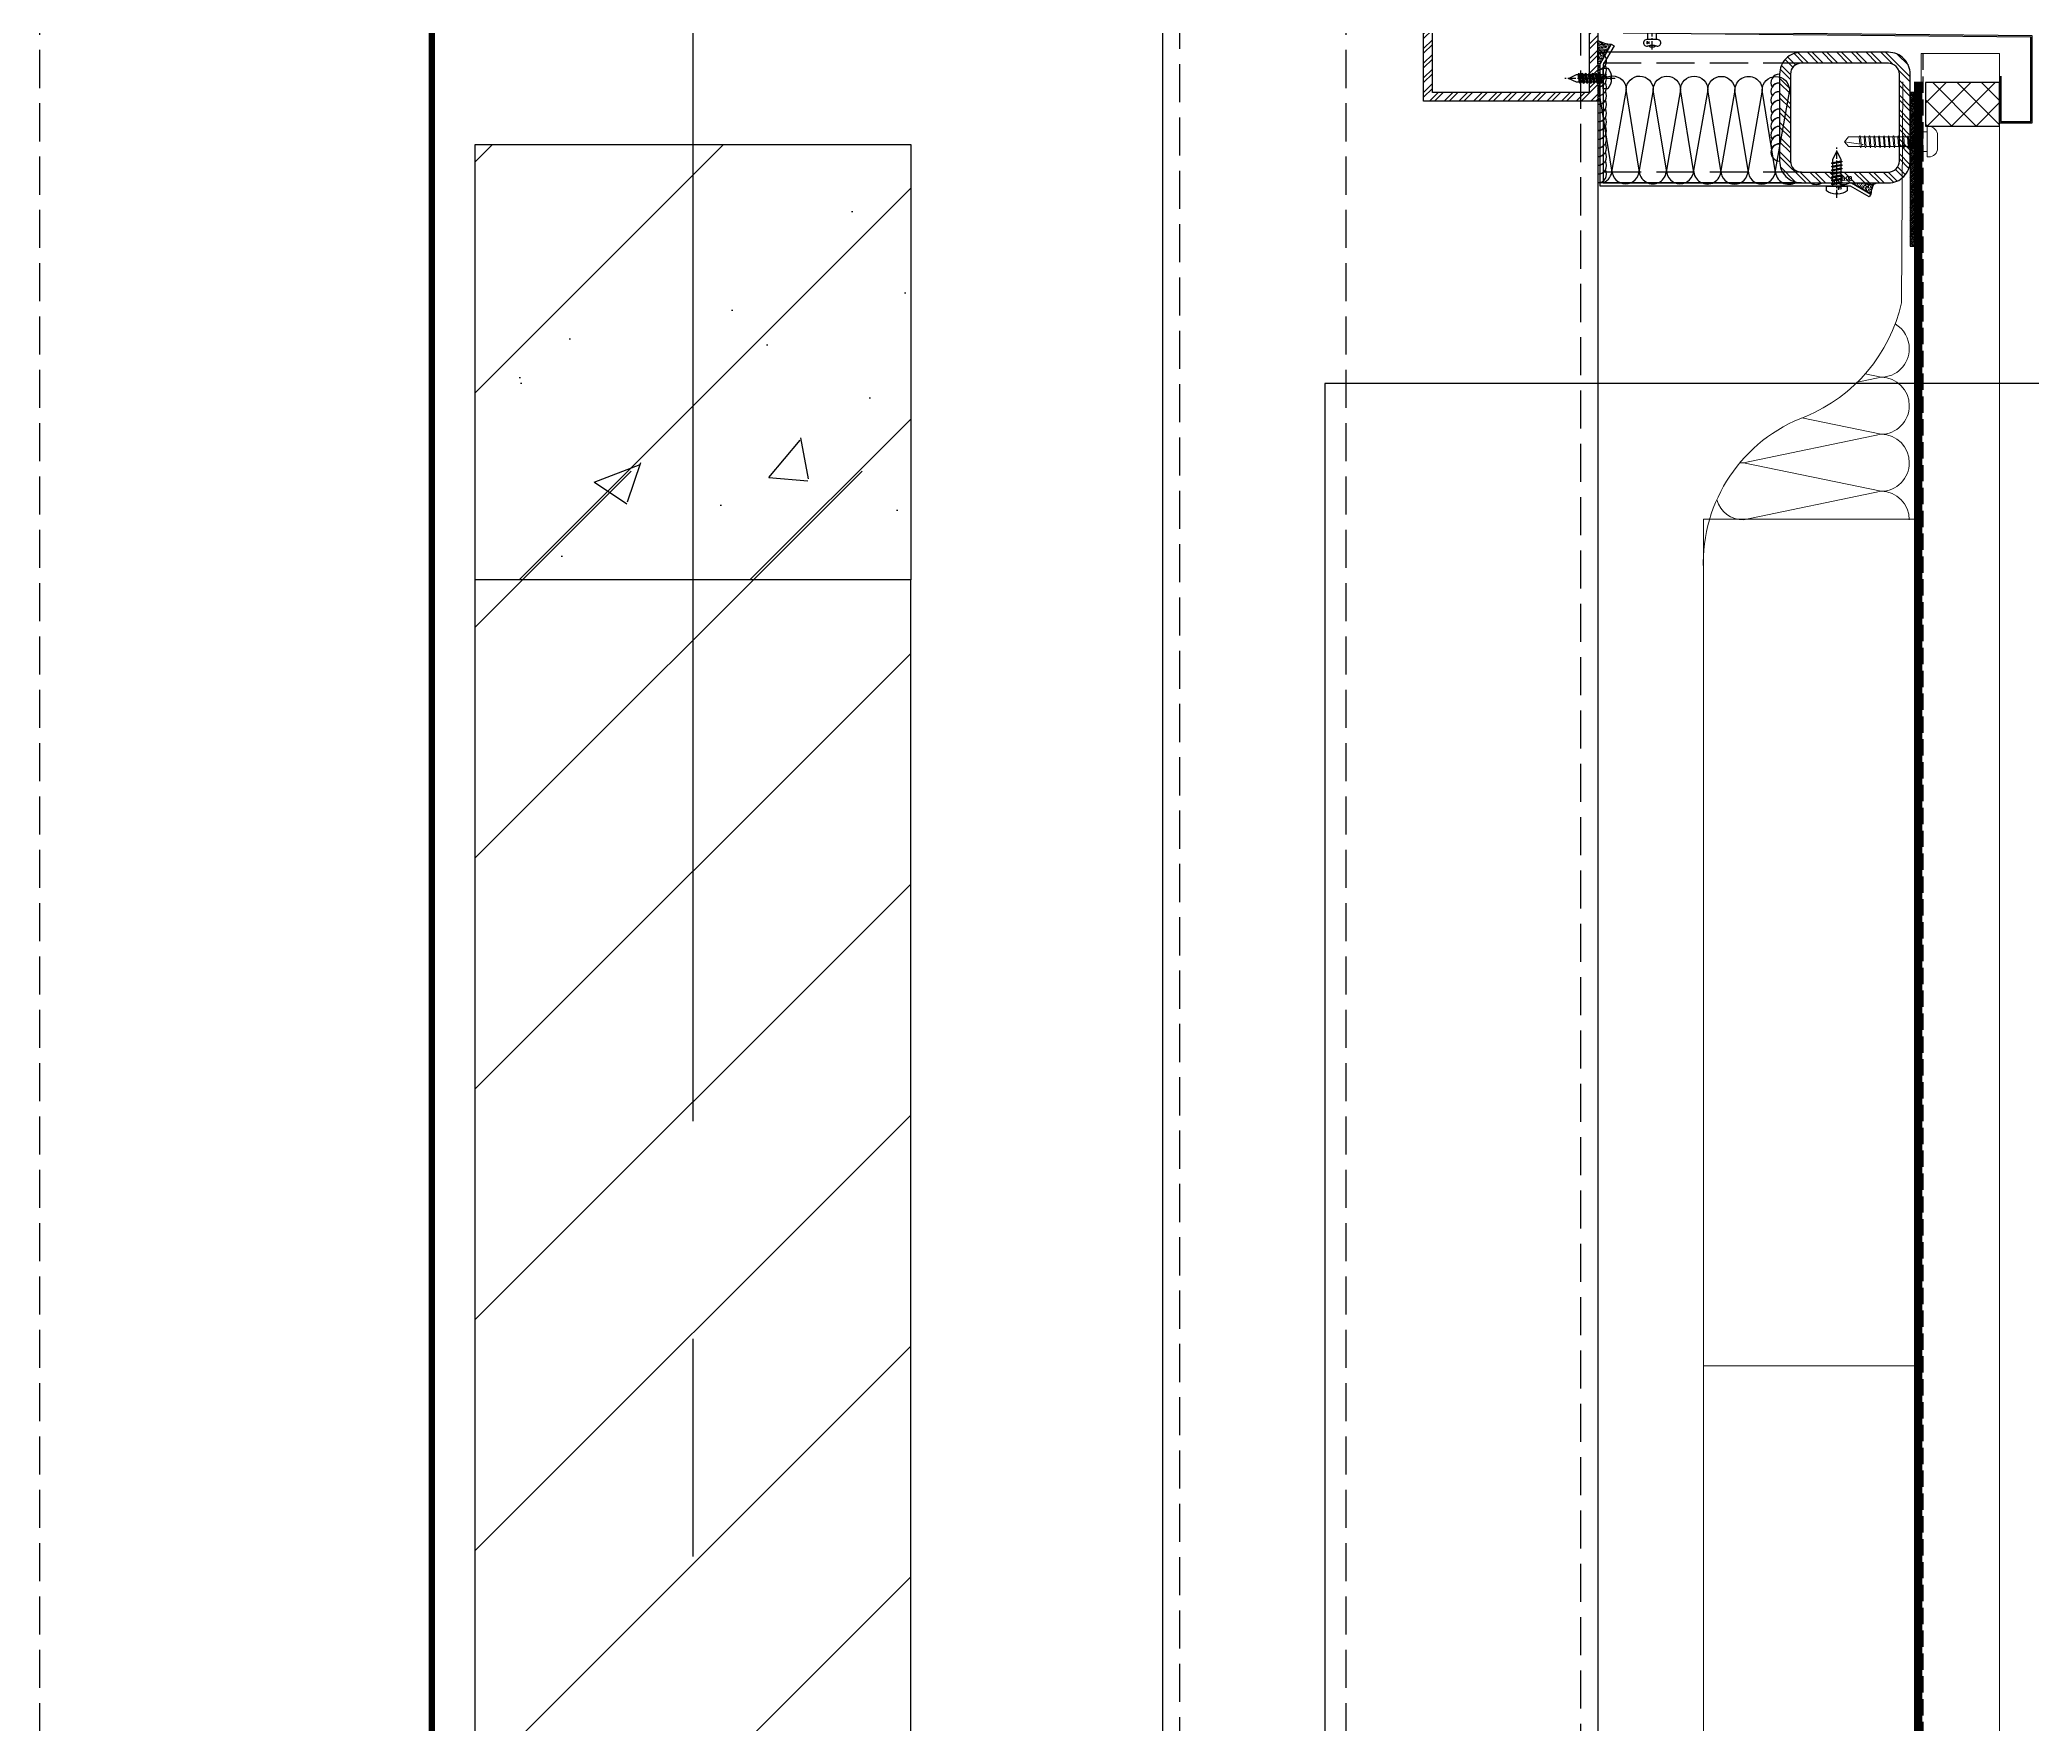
# Model space of a CAD drawing. Extents: x 220580 to 2027826, y -309201 to 71987.
# Drawn here: x 360976 to 361891, y -164855 to -164081 of the extents above; entities that cross this region are included whole.
import ezdxf
from ezdxf.enums import TextEntityAlignment as Align
from ezdxf.xclip import XClip

# ---------------------------------------------------------------- set-up
doc = ezdxf.new("R2010")
doc.units = 0
doc.linetypes.add('CENTER', pattern=[2, 1.25, -0.25, 0.25, -0.25])
doc.linetypes.add('ZN-DASH', pattern=[0.35, 0.25, -0.1])
for name, color, linetype in [('!ZN1-填充-8', 8, 'Continuous'), ('!ZN1-标注-173', 173, 'Continuous'), ('!ZN3-不锈钢板幕墙-7', 7, 'Continuous'), ('!ZN4-辅助材料-1', 1, 'Continuous'), ('!ZN4-配件-11', 11, 'Continuous'), ('!ZN5-钢材投影-40', 40, 'Continuous'), ('!ZN5-钢材断面-2', 2, 'Continuous'), ('!ZN5-铝材断面-6', 6, 'Continuous'), ('!ZN6-虚线-8', 8, 'ZN-DASH'), ('0_SEALING', 40, 'Continuous'), ('1 轴线 辅助线', 1, 'CENTER'), ('11紧固件', 11, 'Continuous'), ('20剖面图$0$AS-COLN', 6, 'Continuous'), ('20剖面图$0$AS-WALL', 40, 'Continuous'), ('20剖面图$0$PUB_HATCH', 8, 'Continuous'), ('2钢材断面', 2, 'Continuous'), ('4玻璃幕墙', 4, 'Continuous'), ('A_Hatch', 8, 'Continuous'), ('DIM', 173, 'Continuous'), ('Fill', 8, 'Continuous'), ('焊缝', 8, 'Continuous')]:
    doc.layers.add(name, color=color, linetype=linetype)
for name, color, linetype, lineweight in [('0_FLASHING', 6, 'Continuous', 25), ('0_SCREW RIVET', 4, 'Continuous', 15), ('彩钢板', 6, 'Continuous', 15), ('防火岩棉', 252, 'Continuous', 13)]:
    doc.layers.add(name, color=color, linetype=linetype, lineweight=lineweight)
doc.layers.add('0_INSULATION', color=252, linetype='Continuous', lineweight=9, transparency=0.2)
doc.layers.add('@ZN-型材编号（非打印层）', color=8, linetype='Continuous', plot=False)
doc.styles.add('DHTEXT-1', font='ROMANS.shx', dxfattribs={"width": 0.7, "bigfont": 'CHINESE.shx'})
doc.dimstyles.new('ZN200', dxfattribs={"dimscale": 200, "dimtxt": 2.5, "dimasz": 1.5, "dimexe": 1, "dimexo": 2, "dimgap": 0.9, "dimtad": 1, "dimdec": 0, "dimdsep": 46, "dimtxsty": 'DHTEXT-1', "dimblk": 'ARCHTICK', "dimcen": 2.5, "dimclrd": 173, "dimclre": 173, "dimclrt": 7, "dimazin": 2, "dimtfac": 1, "dimtdec": 0, "dimtix": 1, "dimtmove": 2, "dimatfit": 3, "dimfxl": 0, "dimtolj": 1, "dimtzin": 0, "dimarcsym": 0})

# ---------------------------------------------------------------- blocks, each defined once
blk = doc.blocks.new('_ArchTick')
at = {"color": 0, "linetype": 'ByBlock', "const_width": 0.4}
blk.add_lwpolyline([(-0.5, -0.5), (0.5, 0.5)], dxfattribs=at)
blk = doc.blocks.new('*D541')
at = {"layer": 'Defpoints', "color": 0, "ltscale": 2, "transparency": 16777216}
for p in [(361890.56, -162879.35), (362744.56, -162879.35), (361890.56, -164029.35)]:
    blk.add_point(p, dxfattribs=at)
at = {"layer": 'DIM', "color": 173, "linetype": 'ByBlock', "lineweight": -2, "ltscale": 2, "transparency": 16777216}
for p, q in [((362744.56, -162879.35), (362744.56, -162579.35)), ((362290.56, -162879.35), (362944.56, -162879.35)), ((362744.56, -164029.35), (362744.56, -162879.35)), ((362290.56, -164029.35), (362944.56, -164029.35)), ((362744.56, -164029.35), (362744.56, -164329.35))]:
    blk.add_line(p, q, dxfattribs=at)
at = {"layer": 'DIM', "color": 173, "lineweight": -2, "ltscale": 2, "transparency": 16777216, "xscale": 300, "yscale": 300, "zscale": 300}
for p, rotation in [((362744.56, -162879.35), 270), ((362744.56, -164029.35), 90)]:
    blk.add_blockref('_ArchTick', p, dxfattribs=dict(at, rotation=rotation))
at = {"layer": 'DIM', "color": 7, "ltscale": 2, "transparency": 16777216, "insert": (362314.56, -163454.35), "char_height": 500, "attachment_point": 5, "rotation": 90, "style": 'DHTEXT-1'}
blk.add_mtext('\\A1;1150', dxfattribs=at)
blk = doc.blocks.new('*D542')
at = {"layer": 'Defpoints', "color": 0, "ltscale": 2, "transparency": 16777216}
for p in [(361890.56, -164029.35), (362744.56, -164029.35), (361890.56, -165279.35)]:
    blk.add_point(p, dxfattribs=at)
at = {"layer": 'DIM', "color": 173, "linetype": 'ByBlock', "lineweight": -2, "ltscale": 2, "transparency": 16777216}
for p, q in [((362744.56, -164029.35), (362744.56, -163729.35)), ((362290.56, -164029.35), (362944.56, -164029.35)), ((362744.56, -165279.35), (362744.56, -164029.35)), ((362290.56, -165279.35), (362944.56, -165279.35)), ((362744.56, -165279.35), (362744.56, -165579.35))]:
    blk.add_line(p, q, dxfattribs=at)
at = {"layer": 'DIM', "color": 173, "lineweight": -2, "ltscale": 2, "transparency": 16777216, "xscale": 300, "yscale": 300, "zscale": 300}
for p, rotation in [((362744.56, -164029.35), 270), ((362744.56, -165279.35), 90)]:
    blk.add_blockref('_ArchTick', p, dxfattribs=dict(at, rotation=rotation))
at = {"layer": 'DIM', "color": 7, "ltscale": 2, "transparency": 16777216, "insert": (362314.56, -164654.35), "char_height": 500, "attachment_point": 5, "rotation": 90, "style": 'DHTEXT-1'}
blk.add_mtext('\\A1;1250', dxfattribs=at)
blk = doc.blocks.new('20250822090122')
at = {"layer": 'A_Hatch'}
h = blk.add_hatch(dxfattribs=at)
h.set_pattern_fill('ANSI32', color=256)
h.set_pattern_definition([(45, (-80, -40), (-3.3676, 3.3676), []), (45, (-77.755, -40), (-3.3676, 3.3676), [])])
h.paths.add_polyline_path([(0, 40), (-80, 40), (-80, -40), (0, -40)])
h.paths.add_polyline_path([(-4, 36), (-4, -36), (-76, -36), (-76, 36)], flags=16)
at = {"layer": '2钢材断面'}
for points in [[(-80, 40), (0, 40), (0, -40), (-80, -40)], [(-76, 36), (-4, 36), (-4, -36), (-76, -36)]]:
    blk.add_lwpolyline(points, close=True, dxfattribs=at)
blk = doc.blocks.new('20200306093546', base_point=(29869.44, 42689.6))
at = {"layer": '!ZN1-填充-8'}
h = blk.add_hatch(dxfattribs=at)
h.set_pattern_fill('ANSI36', color=256, angle=-270, style=0)
h.set_pattern_definition([(135, (29867.4445, 42689.1023), (-3.086963, 0.841899), [3.96875, -0.79375, 0, -0.79375])])
edge = h.paths.add_edge_path()
edge.add_line((29867.44, 42689.1), (29867.44, 42693.6))
edge.add_arc((29867.94, 42689.1), 0.5, 90, 180, ccw=False)
edge.add_line((29867.94, 42689.6), (29870.94, 42689.6))
edge.add_arc((29870.94, 42690.1), 0.5, 270, 360)
edge.add_line((29871.44, 42690.1), (29871.44, 42693.1))
edge.add_arc((29871.94, 42693.1), 0.5, 89.99859, 179.99859, ccw=False)
edge.add_arc((29868.27, -498209.81), 540903.41, 89.9996103, 90.000087)
at = {"layer": '!ZN4-辅助材料-1', "ltscale": 15}
blk.add_arc((29868.27, -498209.81), 540903.41, 89.9996103, 90.000087, dxfattribs=at)
blk = doc.blocks.new('A$C127fa938')
at = {"layer": '!ZN1-标注-173', "ltscale": 15, "rotation": 90}
blk.add_blockref('20200306093546', (-31, 2), dxfattribs=at)
blk = doc.blocks.new('*U727')
at = {"layer": '0_INSULATION'}
for p, q in [((114761.39, -53978.93), (114792.96, -53985.48)), ((114792.96, -53985.48), (114764.45, -53991.41)), ((114766.55, -53993.11), (114792.96, -53998.59)), ((114792.96, -53998.59), (114781.19, -54001.04)), ((114792.98, -54103.48), (114787.53, -54104.61)), ((114789.32, -54102.72), (114792.98, -54103.48)), ((114774.8, -54112.82), (114792.98, -54116.59)), ((114792.98, -54116.59), (114761.42, -54123.15)), ((114761.42, -54123.15), (114792.98, -54129.7)), ((114792.98, -54129.7), (114761.42, -54136.27))]:
    blk.add_line(p, q, dxfattribs=at)
blk.add_lwpolyline([(114802.18, -53538.83), (114802.18, -54355.62), (114752.18, -54355.62), (114752.18, -54147.49, -0.323318), (114775.68, -54112.49, 0.242761), (114797.68, -54086.41), (114798.06, -54026.96, 0.256774), (114775.68, -53998.09, -0.323318), (114752.18, -53963.09), (114752.18, -53538.83)], format="xyb", close=True, dxfattribs=at)
at = {"layer": '0_INSULATION', "extrusion": (0, 0, -1)}
for centre, start_param, end_param in [((114761.39, -53985.49), 5.406397, 6.283185), ((114792.95, -53978.93), 1.570796, 3.141593), ((114792.96, -53992.04), 0, 1.570796), ((114792.96, -53992.04), 1.570796, 3.141593), ((114792.96, -54005.15), 0, 1.570796), ((114792.96, -54005.15), 1.570796, 3.141593), ((114792.96, -54018.26), 0, 1.570796), ((114792.96, -54018.26), 1.570796, 2.416555), ((114792.98, -54096.93), 0.524657, 1.570796), ((114792.98, -54096.93), 1.570796, 3.141593), ((114792.98, -54110.04), 0, 1.570796), ((114792.98, -54110.04), 1.570796, 3.141593), ((114792.98, -54123.15), 0, 1.570796), ((114761.42, -54129.71), 6.139662, 6.283185), ((114761.41, -54116.6), 3.141593, 3.269368), ((114792.98, -54123.15), 1.570796, 3.141593), ((114792.98, -54136.26), 0, 1.570796), ((114761.42, -54129.71), 3.141593, 4.407145)]:
    blk.add_ellipse(centre, major_axis=(0, 6.56), ratio=0.988253, start_param=start_param, end_param=end_param, dxfattribs=at)
blk = doc.blocks.new('$紧固件$00000145')
at = {"layer": '0_SCREW RIVET'}
for p, q in [((-1.72, 9.4), (-1.72, 7.22)), ((2.78, 9.4), (2.78, 7.61)), ((-1.72, 6.71), (-1.72, 5.01)), ((-1.72, 4.51), (-1.72, 2.8)), ((-1.72, 2.3), (-1.72, 0.59)), ((-1.72, 0.09), (-1.72, -1.62)), ((2.78, 7.11), (2.78, 5.4)), ((2.78, 4.9), (2.78, 3.19)), ((2.78, 2.69), (2.78, 0.99)), ((2.78, 0.48), (2.78, -1.22)), ((-1.72, -2.12), (-1.72, -3.83)), ((-1.72, -4.33), (-1.72, -6.03)), ((-1.72, -6.54), (-1.72, -8.24)), ((-1.72, -8.74), (-1.72, -10.45)), ((2.78, -1.72), (2.78, -3.43)), ((2.78, -3.93), (2.78, -5.64)), ((2.78, -6.14), (2.78, -7.85)), ((2.78, -8.35), (2.78, -10.06)), ((-1.72, -10.95), (-1.72, -12.66)), ((-1.72, -13.16), (-1.72, -14.87)), ((-1.72, -15.37), (-1.72, -17.08)), ((-1.72, -17.58), (-1.72, -19.28)), ((2.78, -10.56), (2.78, -12.26)), ((2.78, -12.77), (2.78, -14.47)), ((2.78, -14.97), (2.78, -16.68)), ((2.78, -17.18), (2.78, -18.89)), ((-1.72, -19.79), (-1.72, -24.8)), ((-1.72, -24.8), (0.53, -26.6)), ((0.53, -26.6), (2.78, -24.8)), ((2.78, -19.39), (2.78, -24.8))]:
    blk.add_line(p, q, dxfattribs=at)
blk.add_lwpolyline([(-6.47, 12.14, -0.414214), (-2.47, 16.14), (3.53, 16.14, -0.414214), (7.53, 12.14), (7.53, 12.15), (7.53, 11.4), (-6.47, 11.4), (-6.47, 12.15)], format="xyb", close=True, dxfattribs=at)
for points in [[(-3.97, 11.4), (5.03, 11.4), (5.03, 9.4), (-3.97, 9.4)], [(-1.72, 6.71), (2.78, 7.11), (3.28, 7.4), (2.78, 7.61), (-1.72, 7.22), (-2.22, 6.92)], [(-1.72, 4.51), (2.78, 4.9), (3.28, 5.19), (2.78, 5.4), (-1.72, 5.01), (-2.22, 4.71)], [(-1.72, 2.3), (2.78, 2.69), (3.28, 2.99), (2.78, 3.19), (-1.72, 2.8), (-2.22, 2.5)], [(-1.72, 0.09), (2.78, 0.48), (3.28, 0.78), (2.78, 0.99), (-1.72, 0.59), (-2.22, 0.3)], [(-1.72, -2.12), (2.78, -1.72), (3.28, -1.43), (2.78, -1.22), (-1.72, -1.62), (-2.22, -1.91)], [(-1.72, -4.33), (2.78, -3.93), (3.28, -3.64), (2.78, -3.43), (-1.72, -3.83), (-2.22, -4.12)], [(-1.72, -6.54), (2.78, -6.14), (3.28, -5.85), (2.78, -5.64), (-1.72, -6.03), (-2.22, -6.33)], [(-1.72, -8.74), (2.78, -8.35), (3.28, -8.06), (2.78, -7.85), (-1.72, -8.24), (-2.22, -8.54)], [(-1.72, -10.95), (2.78, -10.56), (3.28, -10.26), (2.78, -10.06), (-1.72, -10.45), (-2.22, -10.75)], [(-1.72, -13.16), (2.78, -12.77), (3.28, -12.47), (2.78, -12.26), (-1.72, -12.66), (-2.22, -12.95)], [(-1.72, -15.37), (2.78, -14.97), (3.28, -14.68), (2.78, -14.47), (-1.72, -14.87), (-2.22, -15.16)], [(-1.72, -17.58), (2.78, -17.18), (3.28, -16.89), (2.78, -16.68), (-1.72, -17.08), (-2.22, -17.37)]]:
    blk.add_lwpolyline(points, close=True, dxfattribs=at)
for points in [[(0.53, -26.6), (1.87, -17.97), (2.51, -19.41), (2.48, -19.44), (2.78, -19.9)], [(1.71, -18.98), (-1.72, -19.28), (-2.22, -19.58), (-1.72, -19.79), (1.63, -19.49)], [(2.3, -18.93), (2.78, -18.89), (3.28, -19.1), (2.78, -19.39), (2.5, -19.42)]]:
    blk.add_lwpolyline(points, dxfattribs=at)
blk = doc.blocks.new('*U1973')
at = {"color": 0, "linetype": 'CENTER', "ltscale": 3}
blk.add_line((8.29, 0), (-2.45, 0), dxfattribs=at)
at = {"linetype": 'ByBlock', "lineweight": -2, "ltscale": 10}
for p, q in [((-1.2, -3), (-1.2, 3)), ((0, 4.2), (0, -4.2)), ((3.78, 2), (0, 2)), ((3.78, 2.5), (3.78, -2.5)), ((3.78, -2), (0, -2))]:
    blk.add_line(p, q, dxfattribs=at)
for centre, radius, start, end in [((4.42, 0), 5.96, 160.39505, 199.60495), ((0, 3), 1.2, 90, 180), ((5.28, 2.5), 1.5, 348.44804, 180), ((14.45, 0), 8, 164.33085, 195.66915), ((4.47, 0), 2.67, 323.22662, 36.78433), ((0, -3), 1.2, 180, 270), ((5.28, -2.5), 1.5, 180, 11.55196)]:
    blk.add_arc(centre, radius, start, end, dxfattribs=at)
at = {"layer": 'Defpoints', "color": 0, "ltscale": 10, "style": 'DHTEXT-1', "width": 0.7}
blk.add_text('D4', height=1, rotation=90, dxfattribs=at).set_placement((5.65, -1.85), align=Align.CENTER)
blk = doc.blocks.new('方管钢60x5')
at = {"layer": 'Fill'}
h = blk.add_hatch(dxfattribs=at)
h.set_pattern_fill('ANSI32', color=8, scale=0.5, style=0)
h.set_pattern_definition([(45, (-2913.3746, -800.701), (-3.367596, 3.367596), []), (45, (-2911.1295, -800.701), (-3.367596, 3.367596), [])])
edge = h.paths.add_edge_path(flags=16)
edge.add_line((-20, 25), (20, 25))
edge.add_arc((20, 20), 5, 0, 90, ccw=False)
edge.add_line((25, 20), (25, -20))
edge.add_arc((20, -20), 5, 270, 360, ccw=False)
edge.add_line((20, -25), (-20, -25))
edge.add_arc((-20, -20), 5, 180, 270, ccw=False)
edge.add_line((-25, -20), (-25, 20))
edge.add_arc((-20, 20), 5, 90, 180, ccw=False)
edge = h.paths.add_edge_path()
edge.add_line((-20, 30), (20, 30))
edge.add_arc((20, 20), 10, 0, 90, ccw=False)
edge.add_line((30, 20), (30, -20))
edge.add_arc((20, -20), 10, 270, 360, ccw=False)
edge.add_line((20, -30), (-20, -30))
edge.add_arc((-20, -20), 10, 180, 270, ccw=False)
edge.add_line((-30, -20), (-30, 20))
edge.add_arc((-20, 20), 10, 90, 180, ccw=False)
for points in [[(-20, 30), (20, 30, -0.414214), (30, 20), (30, -20, -0.414214), (20, -30), (-20, -30, -0.414214), (-30, -20), (-30, 20, -0.414214)], [(-20, 25), (20, 25, -0.414214), (25, 20), (25, -20, -0.414214), (20, -25), (-20, -25, -0.414214), (-25, -20), (-25, 20, -0.414214)]]:
    blk.add_lwpolyline(points, format="xyb", close=True)
at = {"layer": '@ZN-型材编号（非打印层）', "style": 'DHTEXT-1', "width": 0.7}
blk.add_text('60x5', height=2, dxfattribs=at).set_placement((-0.51, -28.04), align=Align.MIDDLE_CENTER)
blk = doc.blocks.new('*U1980')
at = {"layer": '!ZN5-钢材断面-2'}
blk.add_blockref('方管钢60x5', (0, 0), dxfattribs=at)
blk = doc.blocks.new('*U2096')
at = {"color": 0, "linetype": 'CENTER', "ltscale": 3}
blk.add_line((-5.42, 0), (17.71, 0), dxfattribs=at)
at = {"linetype": 'ByBlock', "ltscale": 10}
for p, q in [((0, 1.79), (12.38, 1.79)), ((0.98, 2.4), (1.66, -2.4)), ((2.58, 2.4), (3.26, -2.4)), ((4.18, 2.4), (4.86, -2.4)), ((5.78, 2.4), (6.46, -2.4)), ((7.38, 2.4), (8.06, -2.4)), ((8.98, 2.4), (9.66, -2.4)), ((10.58, 2.4), (11.26, -2.4)), ((12.38, 1.79), (16, 0)), ((16, 0), (12.38, -1.79)), ((12.38, -1.79), (0, -1.79))]:
    blk.add_line(p, q, dxfattribs=at)
blk.add_lwpolyline([(-3.3, 0.4), (-3.69, 0.4, -0.147478), (-2.14, 4.75), (0, 4.75), (0, -4.75), (-2.14, -4.75, -0.147478), (-3.69, -0.4), (-3.3, -0.4)], format="xyb", close=True, dxfattribs=at)
for points in [[(1.3, -1.79), (0.63, 1.79), (0.98, 2.4), (1.33, 1.79), (2.01, -1.79), (1.66, -2.4)], [(2.9, -1.79), (2.23, 1.79), (2.58, 2.4), (2.93, 1.79), (3.61, -1.79), (3.26, -2.4)], [(4.5, -1.79), (3.83, 1.79), (4.18, 2.4), (4.53, 1.79), (5.21, -1.79), (4.86, -2.4)], [(6.1, -1.79), (5.43, 1.79), (5.78, 2.4), (6.13, 1.79), (6.81, -1.79), (6.46, -2.4)], [(7.7, -1.79), (7.03, 1.79), (7.38, 2.4), (7.73, 1.79), (8.41, -1.79), (8.06, -2.4)], [(9.3, -1.79), (8.63, 1.79), (8.98, 2.4), (9.33, 1.79), (10.01, -1.79), (9.66, -2.4)], [(10.9, -1.79), (10.23, 1.79), (10.58, 2.4), (10.93, 1.79), (11.61, -1.79), (11.26, -2.4)]]:
    blk.add_lwpolyline(points, close=True, dxfattribs=at)
at = {"layer": 'Defpoints', "color": 0, "ltscale": 10, "style": 'DHTEXT-1', "width": 0.7}
blk.add_text('4.8', height=1, rotation=90, dxfattribs=at).set_placement((-0.49, -1.36), align=Align.CENTER)
blk = doc.blocks.new('20250829153651')
at = {"layer": '!ZN1-填充-8'}
h = blk.add_hatch(dxfattribs=at)
h.set_pattern_fill('AR-SAND', color=256, scale=0.5, style=0)
h.set_pattern_definition([(37.5, (139.53664, 1119.6054), (-0.0314967, 0.9634119), [0, -0.76, 0, -0.85, 0, -0.8125]), (7.5, (139.5366, 1119.6054), (0.8848884, 1.411073), [0, -0.41, 0, -0.685, 0, -0.2625]), (327.5, (138.9216, 1119.6054), (1.557071, 0.0028295), [0, -0.25, 0, -0.9, 0, -1.175]), (317.5, (138.9216, 1119.6054), (1.503063, 0.438838), [0, -0.125, 0, -0.59, 0, -0.675])])
edge = h.paths.add_edge_path()
edge.add_arc((352.48, 1310.47), 14.38, 241.11204, 266.86717)
edge.add_line((351.7, 1296.11), (346.54, 1287.17))
edge.add_line((346.54, 1287.17), (346.54, 1286.85))
edge.add_line((346.54, 1286.85), (345.54, 1286.85))
edge.add_line((345.54, 1286.85), (345.54, 1297.88))
at = {"layer": '!ZN1-填充-8', "ltscale": 0.1}
h = blk.add_hatch(dxfattribs=at)
h.set_pattern_fill('NET3', color=256, scale=3, style=0)
h.set_pattern_definition([(7e-15, (265.5368, 1096.8989), (0, 1.5), []), (60, (265.5368, 1096.8989), (-1.299038, 0.75), []), (120, (265.5368, 1096.8989), (-1.299038, -0.75), [])])
h.paths.add_polyline_path([(346.54, 1287.17), (345.54, 1287.17), (345.54, 1270.07), (346.54, 1270.07)])
at = {"layer": '!ZN1-填充-8'}
h = blk.add_hatch(dxfattribs=at)
h.set_pattern_fill('AR-SAND', color=256, scale=0.5, angle=90, style=0)
h.set_pattern_definition([(127.5, (619.0284, 1047.55075), (-0.963412, -0.0314967), [0, -0.76, 0, -0.85, 0, -0.8125]), (97.5, (619.0284, 1047.5507), (-1.411073, 0.8848884), [0, -0.41, 0, -0.685, 0, -0.2625]), (57.5, (619.0284, 1046.93575), (-0.0028295, 1.557071), [0, -0.25, 0, -0.9, 0, -1.175]), (47.5, (619.0284, 1046.9357), (-0.438838, 1.503063), [0, -0.125, 0, -0.59, 0, -0.675])])
edge = h.paths.add_edge_path()
edge.add_arc((478.13, 1227.67), 7.19, 138.79051, 183.39249)
edge.add_line((470.95, 1227.25), (462.01, 1232.41))
edge.add_line((462.01, 1232.41), (461.69, 1232.41))
edge.add_line((461.69, 1232.41), (464.23, 1232.41))
edge.add_line((464.23, 1232.41), (472.72, 1232.41))
at = {"layer": '0_SEALING'}
h = blk.add_hatch(dxfattribs=at)
h.set_pattern_fill('ANSI37', color=256, scale=5)
h.set_pattern_definition([(45, (-46776.11, -34305.564), (-5.6126601, 5.6126601), []), (135, (-46776.11, -34305.564), (-5.6126601, -5.6126601), [])])
h.paths.add_polyline_path([(530, 1278.54), (496, 1278.54), (496, 1258.54), (530, 1258.54)])
at = {"layer": '20剖面图$0$PUB_HATCH'}
h = blk.add_hatch(dxfattribs=at)
h.set_pattern_fill('钢筋混凝土', color=256, scale=30, style=0)
h.set_pattern_definition([(45, (1559975.05, -568207.45), (-53.0330086, 53.0330086), []), (50, (1559975.05, -568207.45), (215.178055, -18.82564), [22.5, -247.5]), (355, (1559975.05, -568207.45), (-41.6254, 225.65764), [18, -198]), (100.4514, (1559992.98, -568209.02), (173.552815, 206.831863), [19.122057, -210.342634]), (46.1842, (1559975.05, -568147.45), (320.172315, -49.655704), [33.75, -371.25]), (96.6356, (1560001.73, -568151.6), (280.39881, 292.23536), [28.683086, -315.5139]), (351.1842, (1559975.05, -568147.45), (280.398584, 292.23558), [27, -297]), (21, (1560005.05, -568162.45), (179.072116, -120.785667), [22.5, -247.5]), (326, (1560005.05, -568162.45), (72.9946, 217.545014), [18, -198]), (71.4514, (1560019.97, -568172.52), (252.066789, 96.75915), [19.122057, -210.342634]), (37.5, (1559975.05, -568207.45), (3.6479566, 99.868156), [0, -195.6, 0, -201, 0, -198.75]), (7.5, (1559975.05, -568207.45), (78.920861, 118.3235136), [0, -114.6, 0, -191.1, 0, -75.75]), (327.5, (1559908.15, -568207.45), (160.146731, -6.7664615), [0, -75, 0, -234, 0, -310.5]), (317.5, (1559878.15, -568207.45), (174.955851, 30.031495), [0, -97.5, 0, -155.4, 0, -220.5])])
h.paths.add_polyline_path([(30, 1050), (-170, 1050), (-170, 1250), (30, 1250)])
h = blk.add_hatch(dxfattribs=at)
h.set_pattern_fill('普通砖', color=256, scale=30, style=0)
h.set_pattern_definition([(45, (1559975.05, -568103.6), (-53.0330298, 53.0330298), [])])
h.paths.add_polyline_path([(-170, 1100), (30, 1100), (30, 0), (-170, 0)])
at = {"layer": 'Fill', "ltscale": 50}
h = blk.add_hatch(dxfattribs=at)
h.set_pattern_fill('ANSI38', color=256, scale=0.4, style=0)
h.set_pattern_definition([(45, (489, 1203.38946), (-0.449013, 0.449013), []), (135, (489, 1203.38946), (-1.3470384, 0.449013), [1.5875, -0.9525])])
h.paths.add_polyline_path([(489, 1273.87), (489, 1203.39), (494, 1203.39), (494, 1273.87)])
at = {"layer": '!ZN3-不锈钢板幕墙-7', "ltscale": 4}
for p, q in [((346.54, 1287.17), (351.7, 1296.11)), ((353, 1295.36), (348.04, 1286.77)), ((351.7, 1296.11), (353, 1295.36)), ((346.54, 1230.91), (346.54, 1287.17)), ((348.04, 1286.77), (348.04, 1232.41)), ((442.22, 1230.91), (346.54, 1230.91)), ((348.04, 1232.41), (442.22, 1232.41))]:
    blk.add_line(p, q, dxfattribs=at)
blk.add_lwpolyline([(441.18, 1232.41), (462.01, 1232.41), (470.95, 1227.25), (470.2, 1225.95), (461.61, 1230.91), (442.22, 1230.91)], dxfattribs=at)
at = {"layer": '!ZN4-辅助材料-1', "ltscale": 4}
for points in [[(351.7, 1296.11), (346.54, 1287.17), (345.54, 1287.17), (345.54, 1297.88, 0.112853), (351.7, 1296.11)], [(470.95, 1227.25), (462.01, 1232.41), (462.01, 1232.41), (472.72, 1232.41, 0.132594), (470.95, 1227.25)]]:
    blk.add_lwpolyline(points, format="xyb", dxfattribs=at)
blk.add_lwpolyline([(346.54, 1287.17), (345.54, 1287.17), (345.54, 1270.07), (346.54, 1270.07)], close=True, dxfattribs=at)
at = {"layer": '!ZN5-钢材投影-40', "ltscale": 0.3}
for p, q in [((145.54, 1847.5), (145.54, 20)), ((345.54, 1847.5), (345.54, 20)), ((439, 1292.41), (345.54, 1292.41)), ((439, 1232.41), (345.54, 1232.41))]:
    blk.add_line(p, q, dxfattribs=at)
at = {"layer": '!ZN6-虚线-8', "color": 8, "linetype": 'ZN-DASH', "ltscale": 70}
for p, q in [((-370, 100), (-370, 11800)), ((230, 100), (230, 11800)), ((153.54, 20), (153.54, 1847.5)), ((337.54, 1847.5), (337.54, 20)), ((439, 1287.41), (345.54, 1287.41)), ((439, 1237.41), (345.54, 1237.41))]:
    blk.add_line(p, q, dxfattribs=at)
at = {"layer": '!ZN6-虚线-8', "ltscale": 30}
blk.add_line((494.8, 1291.8), (494.8, 111.83), dxfattribs=at)
at = {"color": 4, "linetype": 'ZN-DASH', "ltscale": 30, "const_width": 3}
blk.add_lwpolyline([(255.54, 1350), (-190, 1350), (-190, 100)], dxfattribs=at)
at = {"layer": '0_FLASHING'}
for points in [[(530, 1281.5), (530, 1260), (545, 1260), (545, 1300), (357.14, 1301.85)], [(530.6, 1281.5), (530.6, 1260.6), (544.4, 1260.6), (544.4, 1299.42), (357.14, 1301.25)]]:
    blk.add_lwpolyline(points, dxfattribs=at)
at = {"layer": '0_INSULATION'}
for p, q in [((468.29, 1144.67), (475.6, 1143.15)), ((475.6, 1143.15), (464.72, 1140.89)), ((475.6, 1116.93), (412.48, 1103.81)), ((439.26, 1124.47), (475.6, 1116.93)), ((412.48, 1103.81), (475.61, 1090.71)), ((475.61, 1090.71), (412.48, 1077.58))]:
    blk.add_line(p, q, dxfattribs=at)
blk.add_lwpolyline([(494, 1278.87), (494, 688.87), (394, 688.87), (394, 1055.14, -0.323318), (441, 1125.14, 0.242761), (485, 1177.3), (485.65, 1278.87)], format="xyb", dxfattribs=at)
at = {"layer": '0_INSULATION', "extrusion": (0, 0, -1)}
for centre, start_param, end_param in [((475.6, 1156.26), 0.524657, 1.570796), ((475.6, 1156.26), 1.570796, 3.141593), ((475.6, 1130.04), 0, 1.570796), ((475.6, 1130.04), 1.570796, 3.141593), ((475.61, 1103.82), 0, 1.570796), ((412.48, 1090.7), 6.139662, 6.283185), ((412.48, 1116.92), 3.141593, 3.269368), ((475.61, 1103.82), 1.570796, 3.141593), ((475.61, 1077.6), 0, 1.570796), ((412.48, 1090.7), 3.141593, 4.407145)]:
    blk.add_ellipse(centre, major_axis=(0, 13.11), ratio=0.988253, start_param=start_param, end_param=end_param, dxfattribs=at)
at = {"layer": '0_SEALING'}
blk.add_lwpolyline([(530, 1278.54), (496, 1278.54), (496, 1258.54), (530, 1258.54)], close=True, dxfattribs=at)
at = {"layer": '11紧固件', "ltscale": 50}
blk.add_lwpolyline([(489, 1273.87), (489, 1203.39), (494, 1203.39), (494, 1273.87), (489, 1273.87)], dxfattribs=at)
at = {"layer": '20剖面图$0$AS-COLN'}
for p, q in [((-170, 1050), (-170, 1250)), ((-170, 1250), (30, 1250)), ((30, 1250), (30, 1050)), ((30, 1050), (-170, 1050))]:
    blk.add_line(p, q, dxfattribs=at)
at = {"layer": '20剖面图$0$AS-WALL'}
for p, q in [((-170, 0), (-170, 1050)), ((30, 0), (30, 1050))]:
    blk.add_line(p, q, dxfattribs=at)
at = {"layer": 'Fill'}
for points in [[(348.04, 1232.5, 0.308773), (352.03, 1238.3), (346, 1275.32, -1), (358.5, 1275.27), (352.03, 1238.3, 1), (364.53, 1238.26), (358.5, 1275.27, -1), (371, 1275.23), (364.53, 1238.26, 1), (377.03, 1238.21), (371, 1275.23, -1), (383.5, 1275.18), (377.03, 1238.21, 1), (389.53, 1238.17), (383.5, 1275.18, -1), (396, 1275.14), (389.53, 1238.17, 1), (402.03, 1238.12), (396, 1275.14, -1), (408.5, 1275.09), (402.03, 1238.12, 1), (414.53, 1238.08), (408.5, 1275.09, -1), (421, 1275.04), (414.53, 1238.08, 1), (427.03, 1238.03), (421, 1275.04, -1), (433.5, 1275), (427.03, 1238.03, 0.589626), (436.58, 1232.7)], [(442.92, 1232.41, 0.242095), (448.64, 1232.41, 0.242095)], [(455.34, 1232.41, 0.250362), (461.23, 1232.41, 0.250362)], [(467.75, 1232.41, 0.258426), (473.81, 1232.41, 0.258426)]]:
    blk.add_lwpolyline(points, format="xyb", dxfattribs=at)
at = {"layer": '彩钢板', "color": 1}
for p, q in [((494, 1291.8), (494, 111.83)), ((494, 1291.8), (530, 1291.8)), ((530, 1291.8), (530, 111.83))]:
    blk.add_line(p, q, dxfattribs=at)
at = {"layer": '焊缝', "ltscale": 1000}
for points in [[(345.54, 1232.41, 0.57735), (349, 1238.41, -0.267949), (345.54, 1236.41, 0.57735), (349, 1242.41, -0.267949), (345.54, 1240.41, 0.57735), (349, 1246.41, -0.267949), (345.54, 1244.41, 0.57735), (349, 1250.41, -0.267949), (345.54, 1248.41, 0.57735), (349, 1254.41, -0.267949), (345.54, 1252.41, 0.57735), (349, 1258.41, -0.267949), (345.54, 1256.41, 0.57735), (349, 1262.41, -0.267949), (345.54, 1260.41, 0.57735), (349, 1266.41, -0.267949), (345.54, 1264.41, 0.57735), (349, 1270.41, -0.267949), (345.54, 1268.41, 0.57735), (349, 1274.41, -0.267949), (345.54, 1272.41, 0.57735), (349, 1278.41, -0.267949), (345.54, 1276.41, 0.57735), (349, 1282.41, -0.267949), (345.54, 1280.41, 0.57735), (349, 1286.41, -0.267949), (345.54, 1284.41, 1), (345.54, 1292.41, 1)], [(429, 1282.41, 0.57735), (425.54, 1276.41, -0.267949), (429, 1278.41, 0.57735), (425.54, 1272.41, -0.267949), (429, 1274.41, 0.57735), (425.54, 1268.41, -0.267949), (429, 1270.41, 0.57735), (425.54, 1264.41, -0.267949), (429, 1266.41, 0.57735), (425.54, 1260.41, -0.267949), (429, 1262.41, 0.57735), (425.54, 1256.41, -0.267949), (429, 1258.41, 0.57735), (425.54, 1252.41, -0.267949), (429, 1254.41, 0.57735), (425.54, 1248.41, -0.267949), (429, 1250.41, 1), (429, 1242.41, 1)]]:
    blk.add_lwpolyline(points, format="xyb", dxfattribs=at)
at = {"layer": '防火岩棉', "color": 0, "const_width": 3.75}
blk.add_lwpolyline([(492.64, 1278.87), (492.64, 120.12)], dxfattribs=at)
at = {"layer": '!ZN4-配件-11', "color": 1}
for name, p, rotation in [('*U1973', (370.48, 1302), 270), ('*U2096', (348.04, 1280.44), 180), ('*U2096', (455.29, 1230.91), 90)]:
    blk.add_blockref(name, p, dxfattribs=dict(at, rotation=rotation))
at = {"layer": '!ZN4-配件-11', "xscale": -1}
blk.add_blockref('*U1980', (459, 1262.41), dxfattribs=at)
at = {"layer": '!ZN5-铝材断面-6', "ltscale": 100}
blk.add_blockref('20250822090122', (345.54, 1310), dxfattribs=at)
at = {"rotation": 270}
blk.add_blockref('$紧固件$00000145', (485.4, 1251.86), dxfattribs=at)
ref = blk.add_blockref('*U727', (-229110.35, 108155.51), dxfattribs=dict(xscale=2, yscale=2, zscale=2))
XClip(ref).set_block_clipping_path([(114665.248500435, -54043.8108278493), (114879.612060685, -53507.6098696263)])
at = {"layer": '4玻璃幕墙', "ltscale": 50}
blk.add_blockref('A$C127fa938', (339.94, 1350), dxfattribs=at)

msp = doc.modelspace()

# ---------------------------------------------------------------- linework, layer by layer
at = {"layer": '1 轴线 辅助线', "ltscale": 400}
msp.add_line((361275.56, -167778.01), (361275.56, -148390.83), dxfattribs=at)

# ---------------------------------------------------------------- dimensions: what is measured, and where the dimension line sits
at = {"layer": 'DIM', "ltscale": 2}
for base, p1, p2, picture, middle in [((362744.56, -162879.35), (361890.56, -164029.35), (361890.56, -162879.35), '*D541', (362314.56, -163454.35)), ((362744.56, -164029.35), (361890.56, -165279.35), (361890.56, -164029.35), '*D542', (362314.56, -164654.35))]:
    dim = msp.add_linear_dim(base=base, p1=p1, p2=p2, angle=90, dimstyle='ZN200', dxfattribs=at)
    dim.commit()
    dim.dimension.update_dxf_attribs({"geometry": picture, "text_midpoint": middle})

# ---------------------------------------------------------------- next in the draw order: block references
at = {"ltscale": 30}
msp.add_blockref('20250829153651', (361345.56, -165379.35), dxfattribs=at)

doc.saveas('drawing.dxf')
